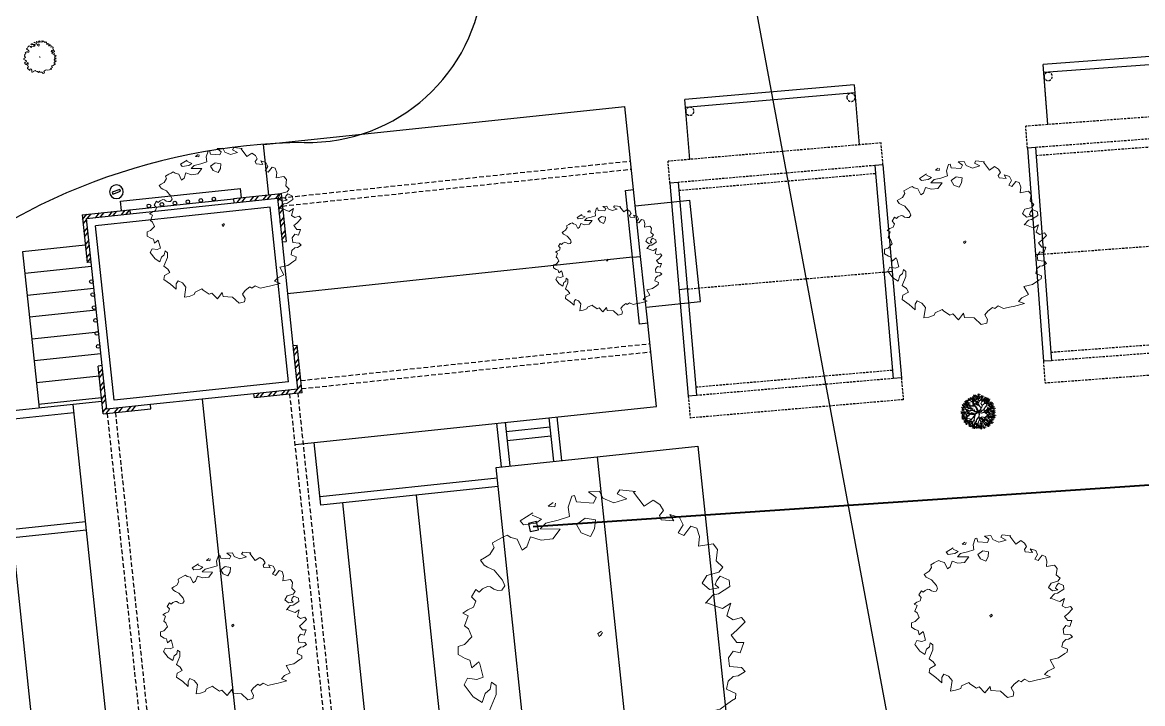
# Model space of a CAD drawing. Extents: x 2080 to 102399, y 2071 to 93424.
# Drawn here: x 86183 to 87408, y 77671 to 78416 of the extents above; entities that cross this region are included whole.
import ezdxf

# ---------------------------------------------------------------- set-up
doc = ezdxf.new("R2010")
doc.units = 0
doc.header["$LTSCALE"] = 20
doc.header["$MEASUREMENT"] = 0
doc.linetypes.add('HIDDEN', pattern=[0.375, 0.25, -0.125])
doc.linetypes.add('HIDDEN2', pattern=[0.1875, 0.125, -0.0625])
for name, color, linetype in [('COLUMN', 31, 'Continuous'), ('DOOR', 1, 'Continuous'), ('ELEC', 11, 'Continuous'), ('road', 2, 'Continuous'), ('Roof lilne', 31, 'Continuous'), ('wall', 13, 'Continuous'), ('WOOD', 7, 'Continuous')]:
    doc.layers.add(name, color=color, linetype=linetype)
for name, color, linetype, lineweight in [('fence', 13, 'FENCELINE2', 40), ('Mango tree', 96, 'Continuous', 5), ('NEEM TREE', 84, 'Continuous', 5), ('sappotta', 114, 'Continuous', 5), ('STONE', 2, 'Continuous', 30), ('tree', 60, 'Continuous', 0)]:
    doc.layers.add(name, color=color, linetype=linetype, lineweight=lineweight)
doc.linetypes.add('FENCELINE2', pattern='A,0.25,-0.1,[132,ltypeshp.shx,S=0.1,R=0,X=-0.1,Y=0],-0.1,1', length=1.45)
pattern_1 = [(45, (-16404.348, -343.79), (-7.071068, 7.071068), []), (45, (-16404.348, -338.79), (-7.071068, 7.071068), [])]

# ---------------------------------------------------------------- blocks, each defined once
blk = doc.blocks.new('A$C5D113755')
at = {"color": 9}
for p, q in [((-186, 66), (-186, 9)), ((0, 9), (0, 66)), ((0, 9), (-186, 9))]:
    blk.add_line(p, q, dxfattribs=at)
at = {"layer": 'COLUMN', "linetype": 'HIDDEN2'}
for centre in [(-181.5, 13.5), (-4.5, 13.5)]:
    blk.add_circle(centre, 4.5, dxfattribs=at)
at = {"layer": 'Roof lilne', "linetype": 'HIDDEN2'}
for p, q in [((24, 348), (-210, 348)), ((-210, 324), (-210, 348)), ((24, 324), (24, 348)), ((-201, 207), (15, 207)), ((-210, 90), (-210, 66)), ((24, 90), (24, 66)), ((24, 66), (-210, 66))]:
    blk.add_line(p, q, dxfattribs=at)
at = {"layer": 'Roof lilne'}
for p, q in [((-186, 66), (-186, 0)), ((0, 0), (0, 66)), ((0, 0), (-186, 0))]:
    blk.add_line(p, q, dxfattribs=at)
at = {"layer": 'wall', "color": 2}
for p, q in [((-210, 90), (-210, 324)), ((-201, 324), (-210, 324)), ((-201, 315), (-201, 324)), ((15, 90), (15, 324)), ((24, 324), (15, 324)), ((24, 90), (24, 324)), ((-201, 90), (-201, 315)), ((-201, 207), (-210, 207)), ((15, 207), (24, 207)), ((-201, 90), (-210, 90)), ((24, 90), (15, 90))]:
    blk.add_line(p, q, dxfattribs=at)
at = {"layer": 'wall', "color": 2, "linetype": 'HIDDEN2'}
for p, q in [((15, 324), (-201, 324)), ((15, 315), (-201, 315)), ((15, 99), (-201, 99)), ((15, 90), (-201, 90))]:
    blk.add_line(p, q, dxfattribs=at)
blk = doc.blocks.new('NEEM')
at = {"layer": 'sappotta', "linetype": 'Continuous'}
for p, q in [((0.1622, 1.1437), (0.1418, 1.1119)), ((0.2828, 1.1298), (0.1622, 1.1437)), ((-0.2131, 1.0923), (-0.2421, 1.0068)), ((-0.1911, 1.0989), (-0.2131, 1.0923)), ((-0.177, 1.0484), (-0.1911, 1.0989)), ((-0.0431, 1.0394), (-0.177, 1.0484)), ((0.0031, 1.1323), (-0.083, 1.1274)), ((-0.083, 1.1274), (-0.0227, 1.0834)), ((-0.0227, 1.0834), (-0.0431, 1.0394)), ((0.0298, 1.0769), (0.0031, 1.1323)), ((0.1144, 1.0427), (0.0298, 1.0769)), ((0.2162, 1.072), (0.1144, 1.0427)), ((0.1418, 1.1119), (0.2162, 1.072)), ((0.2671, 1.1233), (0.2828, 1.1298)), ((0.3509, 1.0158), (0.2671, 1.1233)), ((0.4207, 1.063), (0.3509, 1.0158)), ((0.4731, 1.0296), (0.4207, 1.063)), ((-0.517, 0.9628), (-0.6142, 0.9009)), ((-0.3588, 1.0435), (-0.3956, 1.0158)), ((-0.3956, 1.0158), (-0.3455, 1.0109)), ((-0.3455, 1.0109), (-0.34, 1.0386)), ((-0.2421, 1.0068), (-0.2303, 0.9351)), ((0.4716, 0.9417), (0.5006, 0.9816)), ((0.5006, 0.9816), (0.4731, 1.0296)), ((-0.6142, 0.9009), (-0.5891, 0.87)), ((-0.5891, 0.87), (-0.4935, 0.8838)), ((-0.5209, 0.9449), (-0.5209, 0.9449)), ((-0.4489, 0.9131), (-0.5209, 0.9449)), ((-0.4935, 0.8838), (-0.4489, 0.9131)), ((-0.4152, 0.8838), (-0.459, 0.839)), ((-0.3196, 0.9058), (-0.4152, 0.8838)), ((-0.2303, 0.9351), (-0.3196, 0.9058)), ((-0.1081, 0.9221), (-0.177, 0.8716)), ((-0.0274, 0.9083), (-0.1081, 0.9221)), ((-0.0345, 0.839), (-0.0274, 0.9083)), ((0.4825, 0.9083), (0.4716, 0.9417)), ((0.5813, 0.9001), (0.4825, 0.9083)), ((0.5515, 0.9498), (0.5813, 0.9001)), ((0.6267, 0.9278), (0.5515, 0.9498)), ((0.6541, 0.87), (0.6267, 0.9278)), ((-0.7168, 0.7893), (-0.7489, 0.7739)), ((-0.6886, 0.7722), (-0.7168, 0.7893)), ((-0.459, 0.839), (-0.3032, 0.8374)), ((-0.3032, 0.8374), (-0.3611, 0.7616)), ((-0.177, 0.8716), (-0.1394, 0.8089)), ((-0.1394, 0.8089), (-0.0674, 0.7796)), ((-0.0674, 0.7796), (-0.0345, 0.839)), ((0.6157, 0.8064), (0.6541, 0.87)), ((0.6604, 0.7877), (0.6157, 0.8064)), ((0.7152, 0.8602), (0.6604, 0.7877)), ((0.7622, 0.8439), (0.7152, 0.8602)), ((0.7826, 0.7787), (0.7622, 0.8439)), ((-0.7826, 0.7567), (-0.8304, 0.7291)), ((-0.8304, 0.7291), (-0.8264, 0.7144)), ((-0.8264, 0.7144), (-0.8178, 0.6924)), ((-0.7489, 0.7739), (-0.7826, 0.7567)), ((-0.6384, 0.7576), (-0.6886, 0.7722)), ((-0.5985, 0.672), (-0.6384, 0.7576)), ((-0.5617, 0.6989), (-0.5985, 0.672)), ((-0.5335, 0.7763), (-0.5617, 0.6989)), ((-0.452, 0.7502), (-0.5335, 0.7763)), ((-0.3611, 0.7616), (-0.452, 0.7502)), ((0.7755, 0.7038), (0.7826, 0.7787)), ((0.8883, 0.7225), (0.7755, 0.7038)), ((0.9236, 0.6785), (0.8883, 0.7225)), ((-0.8922, 0.6126), (-0.9228, 0.5938)), ((-0.8499, 0.6378), (-0.8922, 0.6126)), ((-0.8178, 0.6924), (-0.8499, 0.6378)), ((0.9126, 0.5906), (0.9236, 0.6785)), ((-0.9228, 0.5938), (-0.8946, 0.5547)), ((-0.8946, 0.5547), (-0.868, 0.5401)), ((-0.868, 0.5401), (-0.8178, 0.5173)), ((0.9643, 0.5409), (0.9126, 0.5906)), ((0.9338, 0.5002), (0.9643, 0.5409)), ((-0.8178, 0.5173), (-0.752, 0.4399)), ((-0.752, 0.4399), (-0.7348, 0.3943)), ((0.8037, 0.4146), (0.8398, 0.4749)), ((0.8398, 0.4749), (0.9338, 0.5002)), ((0.9165, 0.4374), (0.904, 0.404)), ((0.9424, 0.4708), (0.9165, 0.4374)), ((1.0137, 0.4391), (0.9424, 0.4708)), ((1.0176, 0.3886), (1.0137, 0.4391)), ((-0.9604, 0.3657), (-0.9941, 0.3095)), ((-0.9345, 0.3454), (-0.9604, 0.3657)), ((-0.9079, 0.3723), (-0.9345, 0.3454)), ((-0.8695, 0.3894), (-0.9079, 0.3723)), ((-0.846, 0.3861), (-0.8695, 0.3894)), ((-0.821, 0.3674), (-0.846, 0.3861)), ((-0.7881, 0.3592), (-0.821, 0.3674)), ((-0.7567, 0.3609), (-0.7881, 0.3592)), ((-0.7348, 0.3943), (-0.7567, 0.3609)), ((0.8601, 0.3666), (0.8037, 0.4146)), ((0.933, 0.378), (0.8601, 0.3666)), ((0.904, 0.404), (0.933, 0.378)), ((0.9298, 0.3315), (1.0176, 0.3886)), ((-0.9941, 0.3095), (-0.9612, 0.2745)), ((-0.9612, 0.2745), (-0.9776, 0.2289)), ((0.8288, 0.259), (0.8875, 0.3258)), ((0.8382, 0.2623), (0.8288, 0.259)), ((0.9306, 0.2281), (0.8382, 0.2623)), ((0.8875, 0.3258), (0.9298, 0.3315)), ((-1.0231, 0.2077), (-1.0622, 0.1825)), ((-1.0622, 0.1825), (-1.0199, 0.1621)), ((-0.9776, 0.2289), (-1.0231, 0.2077)), ((0.962, 0.2175), (0.9306, 0.2281)), ((1.0254, 0.259), (0.962, 0.2175)), ((0.9964, 0.1597), (1.0254, 0.259)), ((-1.0199, 0.1621), (-1.0489, 0.0839)), ((1.0458, 0.1287), (0.9964, 0.1597)), ((1.1092, 0.1491), (1.0458, 0.1287)), ((1.074, 0.0489), (1.1374, 0.114)), ((1.1374, 0.114), (1.1092, 0.1491)), ((-1.0489, 0.0839), (-1.0168, 0.0595)), ((-1.0168, 0.0595), (-0.991, -0.0024)), ((0.0196, 0.0407), (-0.0094, 0.0244)), ((-0.0094, 0.0244), (0, 0)), ((0, 0), (0.0141, 0.0114)), ((0.0141, 0.0114), (0.0274, 0.031)), ((1.0286, 0.0106), (1.074, 0.0489)), ((1.074, -0.0472), (1.0286, 0.0106)), ((-1.0975, -0.0774), (-1.0983, -0.1401)), ((-1.0481, -0.0619), (-1.0975, -0.0774)), ((-0.991, -0.0024), (-1.0481, -0.0619)), ((1.1288, -0.0472), (1.074, -0.0472)), ((1.0998, -0.1287), (1.1288, -0.0472)), ((-1.0983, -0.1401), (-1.0442, -0.1727)), ((-1.0442, -0.1727), (-1.0066, -0.1849)), ((1.0074, -0.1662), (1.0458, -0.114)), ((1.016, -0.2338), (1.0074, -0.1662)), ((1.0458, -0.114), (1.0998, -0.1287)), ((-1.0066, -0.1849), (-0.9917, -0.2436)), ((-0.9917, -0.2436), (-0.9369, -0.1979)), ((-0.9369, -0.1979), (-0.9298, -0.2134)), ((-0.9298, -0.2134), (-0.9024, -0.3177)), ((1.11, -0.2427), (1.016, -0.2338)), ((1.1367, -0.2729), (1.11, -0.2427)), ((-1.0246, -0.325), (-1.0521, -0.378)), ((-0.9526, -0.3364), (-1.0246, -0.325)), ((-0.9024, -0.3177), (-0.9526, -0.3364)), ((1.0043, -0.3495), (1.045, -0.3112)), ((1.045, -0.3112), (1.0834, -0.3063)), ((1.0834, -0.3063), (1.1367, -0.2729)), ((-1.0521, -0.378), (-0.9816, -0.4708)), ((-0.8883, -0.4456), (-0.8484, -0.4114)), ((-0.8484, -0.4114), (-0.8374, -0.3552)), ((-0.8374, -0.3552), (-0.8029, -0.3828)), ((-0.8029, -0.3828), (-0.8029, -0.4521)), ((0.9917, -0.4105), (1.0043, -0.3495)), ((1.0662, -0.4431), (0.9917, -0.4105)), ((-0.9816, -0.4708), (-0.9103, -0.5156)), ((-0.9103, -0.5156), (-0.8883, -0.4456)), ((-0.8029, -0.4521), (-0.8531, -0.5759)), ((0.9432, -0.5653), (1.0317, -0.5026)), ((1.0317, -0.5026), (1.0615, -0.4839)), ((1.0615, -0.4839), (1.0662, -0.4431)), ((-0.8531, -0.5759), (-0.7967, -0.6191)), ((0.8264, -0.5914), (0.9432, -0.5653)), ((0.8868, -0.7038), (0.8264, -0.5914)), ((-0.7661, -0.668), (-0.8445, -0.7103)), ((-0.7967, -0.6191), (-0.7661, -0.668)), ((-0.8445, -0.7103), (-0.8523, -0.7698)), ((-0.8523, -0.7698), (-0.7575, -0.8382)), ((0.7512, -0.7967), (0.7975, -0.747)), ((0.7975, -0.747), (0.8868, -0.7038)), ((-0.7575, -0.8382), (-0.6753, -0.9123)), ((-0.676, -0.8358), (-0.6486, -0.791)), ((-0.6753, -0.9123), (-0.676, -0.8358)), ((-0.6486, -0.791), (-0.582, -0.8203)), ((-0.582, -0.8203), (-0.5343, -0.8806)), ((0.423, -0.8968), (0.47, -0.8602)), ((0.47, -0.8602), (0.5429, -0.896)), ((0.5429, -0.896), (0.6518, -0.8708)), ((0.6518, -0.8708), (0.68, -0.8667)), ((0.68, -0.8667), (0.8343, -0.8276)), ((0.8343, -0.8276), (0.7512, -0.7967)), ((-0.5343, -0.8806), (-0.5538, -1.0247)), ((-0.4128, -0.9881), (-0.4011, -0.9547)), ((-0.4011, -0.9547), (-0.3016, -0.9074)), ((-0.3016, -0.9074), (-0.2859, -0.9262)), ((-0.2859, -0.9262), (-0.1966, -0.9856)), ((0.2867, -0.9824), (0.3267, -0.9319)), ((0.3267, -0.9319), (0.3909, -0.8789)), ((0.3909, -0.8789), (0.423, -0.8968)), ((-0.5538, -1.0247), (-0.4857, -1.015)), ((-0.4857, -1.015), (-0.4128, -0.9881)), ((-0.1966, -0.9856), (-0.1575, -0.9685)), ((-0.1575, -0.9685), (-0.0783, -1.0492)), ((-0.0783, -1.0492), (-0.0063, -0.9604)), ((-0.0063, -0.9604), (0.0063, -1.0174)), ((0.0063, -1.0174), (0.1394, -1.0255)), ((0.1394, -1.0255), (0.2358, -1.1152)), ((0.3235, -1.0459), (0.2867, -0.9824)), ((0.3141, -1.0964), (0.3235, -1.0459)), ((0.2358, -1.1152), (0.3141, -1.0964))]:
    blk.add_line(p, q, dxfattribs=at)
blk = doc.blocks.new('TREE')
at = {"layer": 'tree', "linetype": 'ByBlock'}
for p, q in [((-0.47, 0.529), (-0.375, 0.452)), ((-0.47, 0.486), (-0.384, 0.511)), ((-0.468, 0.369), (-0.453, 0.476)), ((-0.437, 0.456), (-0.423, 0.564)), ((-0.314, 0.437), (-0.412, 0.488)), ((-0.314, 0.437), (-0.398, 0.504)), ((-0.388, 0.355), (-0.374, 0.462)), ((-0.365, 0.37), (-0.351, 0.477)), ((-0.362, 0.522), (-0.276, 0.546)), ((-0.361, 0.564), (-0.266, 0.488)), ((-0.329, 0.492), (-0.314, 0.599)), ((-0.306, 0.575), (-0.22, 0.6)), ((-0.29, 0.511), (-0.303, 0.57)), ((-0.206, 0.427), (-0.29, 0.511)), ((-0.273, 0.545), (-0.259, 0.653)), ((-0.224, 0.58), (-0.128, 0.503)), ((-0.224, 0.537), (-0.138, 0.562)), ((-0.207, 0.433), (-0.217, 0.605)), ((-0.205, 0.66), (-0.11, 0.584)), ((-0.205, 0.617), (-0.119, 0.642)), ((-0.191, 0.507), (-0.177, 0.615)), ((-0.172, 0.588), (-0.158, 0.695)), ((-0.14, 0.483), (-0.144, 0.522)), ((-0.112, 0.385), (-0.14, 0.483)), ((-0.135, 0.66), (-0.04, 0.584)), ((-0.135, 0.617), (-0.049, 0.642)), ((-0.118, 0.513), (-0.032, 0.538)), ((-0.117, 0.556), (-0.022, 0.479)), ((-0.103, 0.588), (-0.088, 0.695)), ((-0.089, 0.461), (-0.087, 0.635)), ((-0.081, 0.379), (-0.089, 0.461)), ((-0.085, 0.483), (-0.071, 0.591)), ((-0.063, 0.631), (0.032, 0.555)), ((-0.063, 0.588), (0.023, 0.613)), ((-0.055, 0.643), (-0.052, 0.59)), ((-0.052, 0.59), (-0.011, 0.48)), ((-0.047, 0.644), (-0.047, 0.611)), ((-0.042, 0.6), (-0.035, 0.643)), ((-0.005, 0.464), (-0.042, 0.6)), ((-0.033, 0.707), (0.062, 0.63)), ((-0.033, 0.664), (0.053, 0.689)), ((-0.03, 0.559), (-0.016, 0.666)), ((-0.026, 0.376), (-0.012, 0.483)), ((-0.009, 0.399), (-0.005, 0.464)), ((-0.003, 0.515), (0.083, 0.54)), ((-0.002, 0.558), (0.093, 0.481)), ((0, 0.398), (0.001, 0.473)), ((0.001, 0.473), (0.029, 0.592)), ((0.039, 0.586), (0.006, 0.477)), ((0.017, 0.613), (0.103, 0.638)), ((0.018, 0.656), (0.113, 0.579)), ((0.029, 0.592), (0.023, 0.645)), ((0.03, 0.485), (0.044, 0.593)), ((0.035, 0.641), (0.033, 0.588)), ((0.044, 0.637), (0.039, 0.586)), ((0.05, 0.583), (0.064, 0.691)), ((0.15, 0.552), (0.105, 0.639)), ((0.123, 0.629), (0.219, 0.552)), ((0.123, 0.586), (0.209, 0.611)), ((0.177, 0.413), (0.15, 0.552)), ((0.156, 0.556), (0.17, 0.664)), ((0.163, 0.545), (0.224, 0.6)), ((0.169, 0.409), (0.163, 0.545)), ((0.181, 0.406), (0.226, 0.503)), ((0.189, 0.465), (0.284, 0.388)), ((0.205, 0.587), (0.301, 0.511)), ((0.205, 0.544), (0.291, 0.569)), ((0.221, 0.392), (0.235, 0.5)), ((0.226, 0.503), (0.287, 0.569)), ((0.238, 0.515), (0.252, 0.622)), ((0.246, 0.432), (0.332, 0.456)), ((0.247, 0.474), (0.342, 0.398)), ((0.265, 0.373), (0.282, 0.487)), ((0.274, 0.368), (0.285, 0.482)), ((0.279, 0.402), (0.293, 0.509)), ((0.282, 0.487), (0.332, 0.535)), ((0.297, 0.5), (0.383, 0.525)), ((0.298, 0.543), (0.393, 0.466)), ((0.33, 0.47), (0.344, 0.578)), ((0.357, 0.405), (0.397, 0.482)), ((0.364, 0.344), (0.378, 0.451)), ((0.373, 0.553), (0.468, 0.477)), ((0.373, 0.511), (0.459, 0.535)), ((0.405, 0.481), (0.42, 0.589)), ((0.409, 0.429), (0.495, 0.453)), ((0.41, 0.471), (0.505, 0.395)), ((0.442, 0.399), (0.456, 0.507)), ((0.547, 0.373), (0.561, 0.48)), ((-0.696, 0.067), (-0.61, 0.091)), ((-0.695, 0.109), (-0.6, 0.033)), ((-0.674, 0.161), (-0.588, 0.186)), ((-0.673, 0.204), (-0.578, 0.127)), ((-0.663, 0.037), (-0.649, 0.145)), ((-0.551, 0.034), (-0.643, -0.019)), ((-0.641, 0.132), (-0.626, 0.239)), ((-0.554, 0.036), (-0.634, 0.064)), ((-0.624, 0.307), (-0.538, 0.332)), ((-0.623, 0.35), (-0.528, 0.273)), ((-0.52, 0.114), (-0.622, 0.141)), ((-0.617, 0.009), (-0.522, -0.068)), ((-0.603, 0.078), (-0.517, 0.103)), ((-0.602, 0.121), (-0.507, 0.045)), ((-0.601, 0.221), (-0.506, 0.145)), ((-0.601, 0.179), (-0.515, 0.203)), ((-0.591, 0.277), (-0.577, 0.385)), ((-0.585, -0.064), (-0.571, 0.044)), ((-0.509, 0.25), (-0.584, 0.249)), ((-0.57, 0.049), (-0.556, 0.156)), ((-0.568, 0.149), (-0.554, 0.256)), ((-0.565, 0.242), (-0.479, 0.267)), ((-0.564, 0.285), (-0.469, 0.209)), ((-0.478, 0.18), (-0.563, 0.306)), ((-0.561, 0.308), (-0.547, 0.415)), ((-0.443, 0.057), (-0.551, 0.034)), ((-0.543, 0.367), (-0.457, 0.391)), ((-0.542, 0.409), (-0.447, 0.333)), ((-0.532, 0.213), (-0.518, 0.32)), ((-0.449, 0.308), (-0.531, 0.364)), ((-0.48, 0.328), (-0.524, 0.371)), ((-0.459, 0.055), (-0.523, 0.114)), ((-0.444, 0.06), (-0.52, 0.114)), ((-0.518, 0.024), (-0.423, -0.053)), ((-0.518, -0.019), (-0.433, 0.006)), ((-0.481, 0.182), (-0.517, 0.182)), ((-0.475, 0.329), (-0.514, 0.378)), ((-0.51, 0.337), (-0.496, 0.444)), ((-0.476, 0.233), (-0.509, 0.25)), ((-0.501, 0.398), (-0.415, 0.423)), ((-0.5, 0.441), (-0.405, 0.364)), ((-0.452, 0.377), (-0.492, 0.415)), ((-0.486, -0.048), (-0.471, 0.059)), ((-0.422, 0.097), (-0.478, 0.18)), ((-0.395, 0.219), (-0.476, 0.233)), ((-0.354, 0.341), (-0.452, 0.377)), ((-0.39, 0.223), (-0.449, 0.308)), ((-0.447, 0.273), (-0.351, 0.196)), ((-0.447, 0.23), (-0.361, 0.255)), ((-0.407, 0.225), (-0.445, 0.305)), ((-0.4, 0.037), (-0.443, 0.057)), ((-0.41, 0.046), (-0.425, 0.1)), ((-0.393, 0.041), (-0.422, 0.097)), ((-0.414, 0.2), (-0.4, 0.308)), ((-0.207, 0.033), (-0.4, 0.037)), ((-0.398, 0.399), (-0.312, 0.424)), ((-0.397, 0.442), (-0.302, 0.366)), ((-0.235, 0.3), (-0.39, 0.307)), ((-0.299, 0.218), (-0.39, 0.223)), ((-0.228, 0.012), (-0.389, 0.033)), ((-0.295, 0.373), (-0.384, 0.406)), ((-0.284, 0.274), (-0.354, 0.341)), ((-0.26, 0.197), (-0.339, 0.217)), ((-0.21, 0.018), (-0.329, -0.041)), ((-0.132, 0.037), (-0.324, -0.049)), ((-0.295, 0.371), (-0.314, 0.437)), ((-0.312, 0.273), (-0.217, 0.196)), ((-0.312, 0.23), (-0.227, 0.255)), ((-0.262, 0.214), (-0.299, 0.218)), ((-0.252, 0.302), (-0.298, 0.373)), ((-0.233, 0.303), (-0.295, 0.371)), ((-0.26, 0.236), (-0.284, 0.274)), ((-0.214, 0.023), (-0.282, 0.029)), ((-0.28, 0.2), (-0.265, 0.308)), ((-0.274, 0.404), (-0.179, 0.328)), ((-0.274, 0.361), (-0.188, 0.386)), ((-0.248, 0.16), (-0.262, 0.214)), ((-0.243, 0.166), (-0.26, 0.236)), ((-0.156, 0.05), (-0.248, 0.16)), ((-0.128, 0.063), (-0.243, 0.166)), ((-0.241, 0.332), (-0.227, 0.439)), ((-0.236, 0.178), (-0.14, 0.101)), ((-0.236, 0.135), (-0.15, 0.16)), ((-0.122, 0.26), (-0.233, 0.303)), ((-0.141, 0.058), (-0.223, 0.145)), ((-0.12, 0.397), (-0.213, 0.432)), ((-0.201, 0.034), (-0.21, 0.018)), ((-0.108, 0.377), (-0.206, 0.427)), ((-0.203, 0.106), (-0.189, 0.213)), ((-0.127, 0.055), (-0.201, 0.034)), ((-0.126, 0.049), (-0.197, 0.023)), ((-0.123, 0.268), (-0.192, 0.36)), ((0, 0), (-0.132, 0.037)), ((0, 0), (-0.126, 0.049)), ((-0.08, 0.211), (-0.122, 0.263)), ((-0.075, 0.181), (-0.122, 0.26)), ((-0.038, 0.025), (-0.118, 0.056)), ((-0.075, 0.245), (-0.108, 0.377)), ((-0.106, 0.295), (-0.02, 0.319)), ((-0.105, 0.337), (-0.01, 0.261)), ((-0.095, 0.334), (-0.081, 0.379)), ((-0.083, 0.292), (-0.09, 0.349)), ((-0.077, 0.189), (-0.075, 0.245)), ((-0.062, 0.105), (-0.077, 0.189)), ((-0.055, 0.145), (-0.076, 0.201)), ((-0.073, 0.265), (-0.058, 0.372)), ((-0.042, 0.069), (-0.062, 0.105)), ((-0.061, 0.128), (-0.023, 0.204)), ((-0.056, 0.1), (-0.061, 0.128)), ((-0.059, 0.448), (0.036, 0.372)), ((-0.059, 0.406), (0.027, 0.43)), ((-0.013, 0.029), (-0.058, 0.078)), ((0.006, 0.047), (-0.056, 0.1)), ((-0.003, 0.034), (-0.042, 0.069)), ((-0.005, 0.03), (-0.038, 0.025)), ((0, 0.003), (-0.026, -0.046)), ((-0.019, 0.017), (-0.002, 0.014)), ((0, 0.003), (-0.014, -0.047)), ((0.069, 0.306), (-0.009, 0.399)), ((0.04, 0.032), (-0.005, 0.03)), ((-0.002, 0.014), (0.04, 0.032)), ((0.07, 0.32), (0, 0.398)), ((0, 0), (0.044, 0.025)), ((0, 0), (0.091, -0.073)), ((0, 0), (0.139, -0.009)), ((0.002, 0.037), (0.098, 0.216)), ((0.016, 0.04), (0.088, 0.177)), ((0.043, 0.047), (0.016, 0.04)), ((0.088, 0.177), (0.038, 0.06)), ((0.099, 0.176), (0.043, 0.047)), ((0.044, 0.025), (0.111, 0.187)), ((0.046, 0.011), (0.134, 0.001)), ((0.092, 0.251), (0.069, 0.306)), ((0.106, 0.27), (0.07, 0.32)), ((0.075, 0.363), (0.171, 0.286)), ((0.075, 0.32), (0.161, 0.345)), ((0.097, 0.224), (0.092, 0.251)), ((0.098, 0.216), (0.099, 0.176)), ((0.106, 0.267), (0.141, 0.293)), ((0.106, 0.239), (0.143, 0.282)), ((0.111, 0.187), (0.106, 0.239)), ((0.108, 0.29), (0.122, 0.398)), ((0.134, 0.001), (0.198, 0.023)), ((0.139, -0.009), (0.204, 0.018)), ((0.141, 0.293), (0.169, 0.409)), ((0.143, 0.282), (0.177, 0.413)), ((0.146, 0.28), (0.235, 0.3)), ((0.233, 0.311), (0.147, 0.288)), ((0.171, 0.245), (0.266, 0.168)), ((0.188, 0.422), (0.274, 0.447)), ((0.219, 0.164), (0.188, 0.228)), ((0.188, 0.228), (0.219, 0.13)), ((0.198, 0.023), (0.21, 0.064)), ((0.203, 0.172), (0.217, 0.28)), ((0.204, 0.018), (0.217, 0.054)), ((0.208, 0.013), (0.249, 0.015)), ((0.21, 0.064), (0.221, 0.147)), ((0.214, 0.023), (0.246, 0.017)), ((0.217, 0.054), (0.23, 0.163)), ((0.219, 0.161), (0.256, 0.226)), ((0.23, 0.163), (0.264, 0.224)), ((0.235, 0.3), (0.267, 0.359)), ((0.246, 0.017), (0.311, 0.048)), ((0.249, 0.312), (0.344, 0.236)), ((0.249, 0.269), (0.335, 0.294)), ((0.249, 0.015), (0.323, 0.041)), ((0.258, 0.229), (0.331, 0.294)), ((0.264, 0.224), (0.401, 0.242)), ((0.267, 0.359), (0.357, 0.405)), ((0.282, 0.24), (0.296, 0.347)), ((0.311, 0.048), (0.336, 0.133)), ((0.317, 0.046), (0.389, 0.033)), ((0.331, 0.373), (0.417, 0.398)), ((0.331, 0.294), (0.411, 0.316)), ((0.332, 0.416), (0.427, 0.34)), ((0.336, 0.133), (0.424, 0.159)), ((0.343, 0.291), (0.426, 0.31)), ((0.387, 0.266), (0.402, 0.373)), ((0.389, 0.033), (0.456, 0.05)), ((0.394, 0.036), (0.45, 0.001)), ((0.401, 0.242), (0.545, 0.235)), ((0.403, 0.15), (0.428, 0.151)), ((0.411, 0.316), (0.458, 0.439)), ((0.412, 0.313), (0.536, 0.357)), ((0.418, 0.213), (0.513, 0.137)), ((0.418, 0.17), (0.504, 0.195)), ((0.424, 0.159), (0.482, 0.194)), ((0.424, 0.159), (0.503, 0.136)), ((0.426, 0.31), (0.537, 0.349)), ((0.428, 0.151), (0.498, 0.132)), ((0.542, 0.338), (0.432, 0.308)), ((0.539, -0.18), (0.432, 0.012)), ((0.444, 0.355), (0.539, 0.278)), ((0.444, 0.312), (0.53, 0.337)), ((0.45, 0.001), (0.533, 0.007)), ((0.451, 0.141), (0.465, 0.248)), ((0.453, 0.094), (0.548, 0.017)), ((0.456, 0.05), (0.507, 0.095)), ((0.466, 0.002), (0.561, -0.075)), ((0.477, 0.283), (0.491, 0.39)), ((0.482, 0.194), (0.552, 0.312)), ((0.492, 0.113), (0.578, 0.138)), ((0.493, 0.156), (0.588, 0.079)), ((0.496, 0.109), (0.591, 0.032)), ((0.503, 0.136), (0.618, 0.152)), ((0.507, 0.097), (0.612, 0.171)), ((0.507, 0.095), (0.572, 0.089)), ((0.514, 0.402), (0.6, 0.427)), ((0.515, 0.445), (0.61, 0.369)), ((0.525, 0.083), (0.539, 0.191)), ((0.525, 0.036), (0.611, 0.061)), ((0.533, 0.007), (0.64, -0.062)), ((0.536, 0.007), (0.638, -0.031)), ((0.543, 0.287), (0.638, 0.21)), ((0.543, 0.244), (0.629, 0.269)), ((0.545, 0.235), (0.583, 0.261)), ((0.558, 0.007), (0.572, 0.114)), ((0.572, 0.089), (0.628, 0.107)), ((0.576, 0.214), (0.59, 0.322)), ((0.582, -0.077), (0.597, 0.031)), ((0.591, 0.075), (0.677, 0.099)), ((0.592, 0.117), (0.687, 0.041)), ((0.61, -0.014), (0.696, 0.011)), ((0.611, 0.029), (0.706, -0.047)), ((0.624, 0.045), (0.638, 0.152)), ((0.643, -0.043), (0.657, 0.064)), ((-0.682, -0.055), (-0.587, -0.131)), ((-0.682, -0.098), (-0.597, -0.073)), ((-0.669, -0.223), (-0.583, -0.198)), ((-0.65, -0.127), (-0.635, -0.02)), ((-0.454, -0.073), (-0.64, -0.051)), ((-0.632, -0.239), (-0.536, -0.316)), ((-0.632, -0.282), (-0.546, -0.257)), ((-0.529, -0.128), (-0.626, -0.133)), ((-0.621, -0.164), (-0.525, -0.241)), ((-0.621, -0.207), (-0.535, -0.182)), ((-0.618, -0.034), (-0.532, -0.009)), ((-0.526, -0.13), (-0.611, -0.175)), ((-0.455, -0.168), (-0.611, -0.187)), ((-0.607, -0.197), (-0.556, -0.183)), ((-0.553, -0.188), (-0.605, -0.205)), ((-0.599, -0.312), (-0.585, -0.204)), ((-0.588, -0.237), (-0.574, -0.129)), ((-0.468, -0.173), (-0.583, -0.255)), ((-0.506, -0.281), (-0.565, -0.299)), ((-0.558, -0.304), (-0.462, -0.38)), ((-0.558, -0.347), (-0.472, -0.322)), ((-0.477, -0.172), (-0.553, -0.188)), ((-0.454, -0.076), (-0.529, -0.128)), ((-0.525, -0.376), (-0.511, -0.269)), ((-0.478, -0.282), (-0.508, -0.303)), ((-0.37, -0.277), (-0.506, -0.281)), ((-0.417, -0.327), (-0.504, -0.395)), ((-0.423, -0.345), (-0.497, -0.402)), ((-0.488, -0.392), (-0.392, -0.468)), ((-0.488, -0.435), (-0.402, -0.41)), ((-0.484, -0.411), (-0.423, -0.345)), ((-0.409, -0.34), (-0.482, -0.422)), ((-0.407, -0.172), (-0.477, -0.172)), ((-0.469, -0.176), (-0.374, -0.253)), ((-0.469, -0.219), (-0.384, -0.194)), ((-0.461, -0.26), (-0.365, -0.337)), ((-0.461, -0.303), (-0.375, -0.278)), ((-0.387, -0.146), (-0.455, -0.168)), ((-0.455, -0.464), (-0.441, -0.357)), ((-0.334, -0.044), (-0.454, -0.076)), ((-0.342, -0.062), (-0.452, -0.073)), ((-0.442, -0.536), (-0.428, -0.429)), ((-0.437, -0.248), (-0.422, -0.141)), ((-0.428, -0.333), (-0.414, -0.225)), ((-0.404, -0.341), (-0.422, -0.465)), ((-0.417, -0.165), (-0.398, -0.159)), ((-0.395, -0.276), (-0.417, -0.327)), ((-0.39, -0.275), (-0.409, -0.34)), ((-0.407, -0.172), (-0.4, -0.227)), ((-0.324, -0.049), (-0.4, -0.184)), ((-0.4, -0.184), (-0.39, -0.275)), ((-0.4, -0.227), (-0.395, -0.276)), ((-0.399, -0.472), (-0.313, -0.447)), ((-0.398, -0.429), (-0.303, -0.505)), ((-0.343, -0.421), (-0.396, -0.488)), ((-0.329, -0.041), (-0.387, -0.146)), ((-0.37, -0.277), (-0.303, -0.243)), ((-0.325, -0.247), (-0.37, -0.277)), ((-0.366, -0.501), (-0.351, -0.394)), ((-0.285, -0.131), (-0.347, -0.181)), ((-0.279, -0.382), (-0.343, -0.421)), ((-0.342, -0.35), (-0.247, -0.426)), ((-0.342, -0.393), (-0.256, -0.368)), ((-0.206, -0.219), (-0.325, -0.247)), ((-0.309, -0.422), (-0.295, -0.315)), ((-0.303, -0.243), (-0.21, -0.231)), ((-0.268, -0.436), (-0.288, -0.496)), ((-0.171, -0.129), (-0.285, -0.131)), ((-0.172, -0.14), (-0.282, -0.134)), ((-0.239, -0.305), (-0.279, -0.382)), ((-0.276, -0.387), (-0.268, -0.436)), ((-0.188, -0.191), (-0.235, -0.311)), ((-0.235, -0.311), (-0.207, -0.482)), ((-0.161, -0.155), (-0.227, -0.298)), ((-0.222, -0.35), (-0.127, -0.426)), ((-0.222, -0.392), (-0.137, -0.368)), ((-0.19, -0.422), (-0.175, -0.315)), ((-0.163, -0.13), (-0.188, -0.191)), ((-0.114, -0.27), (-0.177, -0.373)), ((-0.172, -0.262), (-0.086, -0.237)), ((-0.171, -0.219), (-0.076, -0.295)), ((-0.078, -0.099), (-0.163, -0.13)), ((-0.133, -0.136), (-0.161, -0.155)), ((-0.16, -0.164), (-0.132, -0.198)), ((-0.069, -0.103), (-0.158, -0.138)), ((-0.112, -0.359), (-0.155, -0.473)), ((-0.106, -0.381), (-0.152, -0.472)), ((-0.149, -0.159), (-0.079, -0.113)), ((-0.149, -0.159), (-0.133, -0.192)), ((-0.139, -0.291), (-0.125, -0.184)), ((-0.133, -0.192), (-0.055, -0.238)), ((-0.132, -0.198), (-0.107, -0.275)), ((-0.127, -0.208), (-0.055, -0.238)), ((-0.117, -0.218), (-0.106, -0.28)), ((-0.107, -0.275), (-0.112, -0.359)), ((-0.11, -0.295), (-0.106, -0.381)), ((-0.102, -0.288), (-0.096, -0.39)), ((-0.096, -0.39), (-0.033, -0.466)), ((-0.092, -0.455), (-0.006, -0.43)), ((-0.091, -0.412), (0.004, -0.489)), ((-0.019, -0.332), (-0.084, -0.48)), ((-0.026, -0.046), (-0.078, -0.099)), ((-0.014, -0.047), (-0.069, -0.103)), ((0.004, -0.038), (-0.063, -0.105)), ((-0.059, -0.485), (-0.045, -0.377)), ((-0.055, -0.238), (-0.018, -0.338)), ((-0.011, -0.334), (-0.049, -0.242)), ((-0.049, -0.39), (-0.027, -0.322)), ((-0.018, -0.338), (0.05, -0.461)), ((-0.008, -0.336), (0.113, -0.369)), ((-0.008, -0.35), (0.116, -0.374)), ((0.079, -0.072), (-0.003, -0.031)), ((-0.003, -0.05), (0.044, -0.129)), ((0, -0.016), (0.079, -0.072)), ((0.007, -0.04), (0.046, -0.126)), ((0.022, -0.012), (0.134, -0.013)), ((0.129, -0.165), (0.041, -0.112)), ((0.044, -0.129), (0.133, -0.189)), ((0.046, -0.126), (0.13, -0.176)), ((0.068, -0.426), (0.164, -0.502)), ((0.068, -0.469), (0.154, -0.444)), ((0.07, -0.421), (0.156, -0.396)), ((0.071, -0.378), (0.166, -0.455)), ((0.078, -0.078), (0.151, -0.08)), ((0.091, -0.073), (0.155, -0.074)), ((0.101, -0.498), (0.115, -0.391)), ((0.103, -0.45), (0.117, -0.343)), ((0.113, -0.369), (0.15, -0.424)), ((0.118, -0.365), (0.26, -0.428)), ((0.13, -0.176), (0.158, -0.274)), ((0.132, -0.17), (0.336, -0.203)), ((0.14, -0.213), (0.235, -0.29)), ((0.14, -0.256), (0.226, -0.231)), ((0.145, -0.229), (0.153, -0.393)), ((0.15, -0.424), (0.207, -0.482)), ((0.151, -0.08), (0.196, -0.117)), ((0.155, -0.074), (0.169, -0.091)), ((0.158, -0.274), (0.224, -0.316)), ((0.169, -0.091), (0.199, -0.117)), ((0.172, -0.286), (0.187, -0.178)), ((0.191, -0.413), (0.277, -0.388)), ((0.192, -0.37), (0.287, -0.447)), ((0.199, -0.117), (0.211, -0.159)), ((0.2, -0.122), (0.28, -0.1)), ((0.291, -0.098), (0.201, -0.111)), ((0.211, -0.159), (0.258, -0.235)), ((0.216, -0.119), (0.216, -0.153)), ((0.216, -0.153), (0.259, -0.224)), ((0.224, -0.316), (0.223, -0.378)), ((0.223, -0.378), (0.261, -0.503)), ((0.224, -0.442), (0.238, -0.335)), ((0.226, -0.313), (0.278, -0.369)), ((0.235, -0.259), (0.331, -0.336)), ((0.235, -0.302), (0.321, -0.277)), ((0.258, -0.235), (0.307, -0.28)), ((0.259, -0.224), (0.326, -0.243)), ((0.26, -0.428), (0.35, -0.533)), ((0.268, -0.332), (0.282, -0.224)), ((0.309, -0.274), (0.269, -0.233)), ((0.269, -0.233), (0.328, -0.252)), ((0.28, -0.1), (0.361, -0.1)), ((0.307, -0.28), (0.318, -0.39)), ((0.317, -0.417), (0.403, -0.392)), ((0.318, -0.374), (0.413, -0.451)), ((0.318, -0.39), (0.376, -0.506)), ((0.322, -0.241), (0.408, -0.216)), ((0.323, -0.198), (0.418, -0.275)), ((0.401, -0.488), (0.324, -0.398)), ((0.326, -0.243), (0.348, -0.287)), ((0.336, -0.203), (0.433, -0.262)), ((0.348, -0.287), (0.422, -0.314)), ((0.35, -0.281), (0.568, -0.298)), ((0.35, -0.446), (0.364, -0.339)), ((0.352, -0.548), (0.366, -0.441)), ((0.355, -0.099), (0.432, -0.075)), ((0.355, -0.27), (0.37, -0.163)), ((0.361, -0.1), (0.461, -0.159)), ((0.372, -0.436), (0.467, -0.513)), ((0.392, -0.3), (0.558, -0.305)), ((0.404, -0.509), (0.418, -0.401)), ((0.405, -0.334), (0.491, -0.309)), ((0.406, -0.291), (0.501, -0.368)), ((0.422, -0.314), (0.489, -0.409)), ((0.429, -0.202), (0.524, -0.279)), ((0.432, -0.075), (0.535, -0.071)), ((0.438, -0.363), (0.453, -0.256)), ((0.451, -0.001), (0.547, -0.192)), ((0.459, -0.372), (0.554, -0.449)), ((0.459, -0.415), (0.545, -0.39)), ((0.461, -0.159), (0.582, -0.147)), ((0.461, -0.275), (0.475, -0.167)), ((0.466, -0.041), (0.552, -0.016)), ((0.488, -0.218), (0.503, -0.11)), ((0.488, -0.336), (0.574, -0.311)), ((0.489, -0.293), (0.584, -0.369)), ((0.492, -0.444), (0.506, -0.337)), ((0.498, -0.069), (0.584, -0.044)), ((0.499, -0.026), (0.594, -0.103)), ((0.5, -0.309), (0.586, -0.284)), ((0.514, -0.191), (0.529, -0.084)), ((0.521, -0.365), (0.535, -0.258)), ((0.528, -0.209), (0.623, -0.285)), ((0.528, -0.252), (0.613, -0.227)), ((0.547, -0.192), (0.592, -0.243)), ((0.55, -0.004), (0.645, -0.081)), ((0.55, -0.047), (0.636, -0.022)), ((0.554, -0.182), (0.649, -0.259)), ((0.554, -0.225), (0.639, -0.2)), ((0.634, -0.043), (0.557, -0.003)), ((0.562, -0.138), (0.658, -0.214)), ((0.562, -0.181), (0.648, -0.156)), ((0.582, -0.147), (0.612, -0.162)), ((0.595, -0.21), (0.609, -0.103)), ((-0.475, -0.506), (-0.389, -0.482)), ((-0.474, -0.464), (-0.379, -0.54)), ((-0.38, -0.584), (-0.294, -0.559)), ((-0.379, -0.541), (-0.284, -0.618)), ((-0.347, -0.614), (-0.333, -0.506)), ((-0.255, -0.573), (-0.169, -0.548)), ((-0.254, -0.53), (-0.159, -0.607)), ((-0.213, -0.463), (-0.252, -0.579)), ((-0.209, -0.482), (-0.24, -0.585)), ((-0.207, -0.482), (-0.235, -0.596)), ((-0.222, -0.602), (-0.208, -0.495)), ((-0.219, -0.63), (-0.123, -0.707)), ((-0.219, -0.673), (-0.133, -0.648)), ((-0.186, -0.702), (-0.172, -0.595)), ((-0.185, -0.589), (-0.099, -0.564)), ((-0.184, -0.546), (-0.089, -0.622)), ((-0.142, -0.549), (-0.158, -0.619)), ((-0.155, -0.473), (-0.142, -0.549)), ((-0.152, -0.475), (-0.115, -0.511)), ((-0.152, -0.618), (-0.138, -0.511)), ((-0.128, -0.611), (-0.033, -0.688)), ((-0.128, -0.654), (-0.043, -0.629)), ((-0.096, -0.683), (-0.081, -0.576)), ((-0.063, -0.521), (-0.092, -0.63)), ((-0.034, -0.463), (-0.063, -0.521)), ((-0.046, -0.61), (0.04, -0.585)), ((-0.045, -0.567), (0.05, -0.644)), ((-0.033, -0.466), (-0.018, -0.508)), ((-0.029, -0.656), (0.067, -0.732)), ((-0.029, -0.698), (0.057, -0.674)), ((-0.018, -0.508), (-0.018, -0.637)), ((-0.017, -0.547), (0.01, -0.641)), ((-0.013, -0.64), (0.001, -0.532)), ((-0.002, -0.637), (-0.013, -0.583)), ((0.004, -0.728), (0.018, -0.621)), ((0.01, -0.616), (0.096, -0.591)), ((0.011, -0.573), (0.106, -0.649)), ((0.043, -0.645), (0.057, -0.538)), ((0.05, -0.461), (0.132, -0.517)), ((0.051, -0.469), (0.065, -0.634)), ((0.074, -0.635), (0.052, -0.477)), ((0.077, -0.644), (0.163, -0.62)), ((0.078, -0.602), (0.173, -0.678)), ((0.11, -0.674), (0.125, -0.567)), ((0.12, -0.496), (0.216, -0.573)), ((0.12, -0.539), (0.206, -0.514)), ((0.132, -0.517), (0.198, -0.609)), ((0.153, -0.568), (0.167, -0.461)), ((0.178, -0.59), (0.274, -0.666)), ((0.178, -0.633), (0.264, -0.608)), ((0.207, -0.482), (0.209, -0.59)), ((0.211, -0.662), (0.225, -0.555)), ((0.239, -0.56), (0.325, -0.535)), ((0.24, -0.517), (0.335, -0.593)), ((0.244, -0.559), (0.339, -0.635)), ((0.244, -0.602), (0.33, -0.577)), ((0.247, -0.45), (0.265, -0.545)), ((0.261, -0.503), (0.292, -0.568)), ((0.266, -0.53), (0.284, -0.575)), ((0.272, -0.589), (0.286, -0.482)), ((0.277, -0.631), (0.291, -0.524)), ((0.319, -0.476), (0.415, -0.553)), ((0.319, -0.519), (0.405, -0.494)), ((0.391, -0.495), (0.362, -0.453)), ((0.362, -0.453), (0.382, -0.505)), ((0.371, -0.479), (0.457, -0.454))]:
    blk.add_line(p, q, dxfattribs=at)
blk = doc.blocks.new('A$C16A84746')
at = {"layer": 'ELEC'}
blk.add_lwpolyline([(14.9, 44.1), (61.5, 44.1), (61.5, 32.9), (14.9, 32.9)], close=True, dxfattribs=at)
blk.add_circle((38.5, 38.5), 38.5, dxfattribs=at)
blk = doc.blocks.new('DR1H902')
at = {"color": 0}
for p, q in [((-0.5, 0), (-0.5, 1)), ((-0.5, 1), (-0.45, 1)), ((-0.45, 0), (-0.45, 1)), ((-0.5, 0), (-0.45, 0))]:
    blk.add_line(p, q, dxfattribs=at)
blk.add_arc((-0.5, 0), 1, 0, 91.707, dxfattribs=at)
blk = doc.blocks.new('A$C3B4262AC')
at = {"layer": 'DOOR'}
for p, q in [((0, 4), (0, 0)), ((2.5, 4), (0, 4)), ((0, 0), (3, 0)), ((2.5, 2.25), (2.5, 4)), ((3, 2.25), (2.5, 2.25)), ((3, 0), (3, 2.25))]:
    blk.add_line(p, q, dxfattribs=at)
blk = doc.blocks.new('A$C1F9E242A')
blk.add_blockref('A$C3B4262AC', (0, 0))
at = {"xscale": -1}
blk.add_blockref('A$C3B4262AC', (36, 0), dxfattribs=at)
at = {"layer": 'DOOR', "xscale": -31, "yscale": 31, "zscale": 68.88888888888889}
blk.add_blockref('DR1H902', (18, 2.25), dxfattribs=at)
blk = doc.blocks.new('*U481')
at = {"xscale": -1, "rotation": 90.00000000000239}
blk.add_blockref('A$C1F9E242A', (-13.99, 19.99), dxfattribs=at)
blk = doc.blocks.new('A$C37FB65D7')
at = {"layer": 'STONE', "ltscale": 5}
h = blk.add_hatch(dxfattribs=at)
h.set_pattern_fill('STEEL', color=256, scale=80, style=0)
h.set_pattern_definition(pattern_1)
h.paths.add_polyline_path([(-57, 409.5), (-57, 414), (-109.5, 414), (-109.5, 361.5), (-105, 361.5), (-105, 409.5)])
h = blk.add_hatch(dxfattribs=at)
h.set_pattern_fill('STEEL', color=256, scale=80, style=0)
h.set_pattern_definition(pattern_1)
h.paths.add_polyline_path([(105, 409.5), (105, 361.5), (109.5, 361.5), (109.5, 414), (57, 414), (57, 409.5)])
h = blk.add_hatch(dxfattribs=at)
h.set_pattern_fill('STEEL', color=256, scale=80, style=0)
h.set_pattern_definition(pattern_1)
h.paths.add_polyline_path([(-109.5, 195), (-69, 195), (-69, 199.5), (-105, 199.5), (-105, 247.5), (-109.5, 247.5)])
h = blk.add_hatch(dxfattribs=at)
h.set_pattern_fill('STEEL', color=256, scale=80, style=0)
h.set_pattern_definition(pattern_1)
h.paths.add_polyline_path([(109.5, 247.5), (105, 247.5), (105, 199.5), (57, 199.5), (57, 195), (109.5, 195)])
h.paths.add_polyline_path([(72, 196.5), (94.5, 196.5), (94.5, 180.2), (72, 180.2)], flags=9)
for p, q in [((-66, 424.5), (66, 424.5)), ((-66, 414), (-66, 424.5)), ((66, 414), (66, 424.5)), ((375, 139.5), (375, 91.5)), ((384, 139.5), (384, 91.5)), ((327, 129.5), (375, 129.5)), ((327, 119.5), (375, 119.5)), ((-375, -431.5), (-327, -431.5)), ((375, -431.5), (327, -431.5)), ((-375, -441.5), (-327, -441.5)), ((-375, -451.5), (-327, -451.5)), ((375, -441.5), (327, -441.5)), ((375, -451.5), (327, -451.5)), ((-375, -461.5), (-327, -461.5)), ((375, -461.5), (327, -461.5)), ((-375, -471.5), (-327, -471.5)), ((375, -471.5), (327, -471.5)), ((-515, -529.5), (-515, -481.5)), ((-505, -529.5), (-505, -481.5)), ((-495, -529.5), (-495, -481.5)), ((-485, -529.5), (-485, -481.5)), ((-475, -529.5), (-475, -481.5)), ((-465, -529.5), (-465, -481.5)), ((-455, -529.5), (-455, -481.5)), ((-445, -529.5), (-445, -481.5)), ((-435, -529.5), (-435, -481.5)), ((-425, -529.5), (-425, -481.5)), ((-415, -529.5), (-415, -481.5)), ((-405, -529.5), (-405, -481.5)), ((-395, -529.5), (-395, -481.5)), ((-385, -529.5), (-385, -481.5)), ((-375, -481.5), (-327, -481.5)), ((-375, -529.5), (-375, -481.5)), ((375, -481.5), (327, -481.5)), ((375, -529.5), (375, -481.5)), ((385, -529.5), (385, -481.5)), ((395, -529.5), (395, -481.5)), ((405, -529.5), (405, -481.5)), ((415, -529.5), (415, -481.5)), ((425, -529.5), (425, -481.5)), ((435, -529.5), (435, -481.5)), ((445, -529.5), (445, -481.5)), ((455, -529.5), (455, -481.5)), ((465, -529.5), (465, -481.5)), ((475, -529.5), (475, -481.5)), ((485, -529.5), (485, -481.5)), ((495, -529.5), (495, -481.5)), ((505, -529.5), (505, -481.5)), ((515, -529.5), (515, -481.5))]:
    blk.add_line(p, q)
at = {"color": 8}
for p, q in [((-57, 414), (57, 414)), ((-109.5, 380.5), (-178.5, 380.5)), ((-178.5, 380.5), (-178.5, 208.5)), ((-105, 356.5), (-178.5, 356.5)), ((-105, 332.5), (-178.5, 332.5)), ((-105, 308.5), (-178.5, 308.5)), ((-105, 284.5), (-178.5, 284.5)), ((-105, 260.5), (-178.5, 260.5)), ((-109.5, 236.5), (-178.5, 236.5)), ((-109.5, 212.5), (-178.5, 212.5))]:
    blk.add_line(p, q, dxfattribs=at)
at = {"linetype": 'HIDDEN'}
for p, q in [((-528, -481.5), (-528, -529.5)), ((528, -481.5), (528, -529.5))]:
    blk.add_line(p, q, dxfattribs=at)
at = {"layer": 'Roof lilne'}
for p, q in [((96, 469.5), (493.5, 469.5)), ((96, 414), (96, 469.5)), ((493.5, 378), (493.5, 469.5)), ((493.5, 360.2), (553.5, 360.2)), ((553.5, 248.7), (553.5, 360.2)), ((484.5, 304.5), (105, 304.5)), ((493.5, 248.7), (553.5, 248.7)), ((493.5, 139.5), (493.5, 231)), ((-141, -199.5), (-141, 208.5)), ((-109.5, 208.5), (-141, 208.5)), ((0, 199.5), (0, -199.5)), ((96, 139.5), (493.5, 139.5)), ((117, 70.5), (117, 139.5)), ((-423, 91.5), (-423, -349.5)), ((423, 91.5), (423, -349.5)), ((-222, -199.5), (-222, 70.5)), ((141, 70.5), (117, 70.5)), ((141, -199.5), (141, 70.5)), ((222, -199.5), (222, 70.5)), ((144, -397.4), (-144, -397.4)), ((-291.3, -457.5), (-291.3, -481.5)), ((-179.8, -457.5), (-179.8, -481.5)), ((179.8, -457.5), (179.8, -481.5)), ((291.3, -457.5), (291.3, -481.5)), ((-179.8, -481.5), (-291.3, -481.5)), ((179.8, -481.5), (291.3, -481.5))]:
    blk.add_line(p, q, dxfattribs=at)
for points in [[(-534, -349.5), (-312, -349.5), (-312, 91.5), (-534, 91.5)], [(534, -349.5), (312, -349.5), (312, 91.5), (534, 91.5)]]:
    blk.add_lwpolyline(points, close=True, dxfattribs=at)
at = {"layer": 'STONE', "linetype": 'HIDDEN'}
for points in [[(-396, -349.5), (-396, -352.5), (-327, -352.5)], [(396, -349.5), (396, -352.5), (327, -352.5)], [(-327, -370.5), (-396, -370.5), (-396, -376.5), (-327, -376.5)], [(327, -370.5), (396, -370.5), (396, -376.5), (327, -376.5)], [(-327, -394.5), (-396, -394.5), (-396, -400.5), (-327, -400.5)], [(327, -394.5), (396, -394.5), (396, -400.5), (327, -400.5)], [(-327, -418.5), (-396, -418.5), (-396, -424.5), (-327, -424.5)], [(327, -418.5), (396, -418.5), (396, -424.5), (327, -424.5)], [(-327, -442.5), (-396, -442.5), (-396, -448.5), (-327, -448.5)], [(327, -442.5), (396, -442.5), (396, -448.5), (327, -448.5)], [(-327, -466.5), (-396, -466.5), (-396, -472.5), (-327, -472.5)], [(327, -466.5), (396, -466.5), (396, -472.5), (327, -472.5)]]:
    blk.add_lwpolyline(points, dxfattribs=at)
at = {"layer": 'wall'}
for p, q in [((-109.5, 414), (-57, 414)), ((-109.5, 414), (-109.5, 361.5)), ((-105, 361.5), (-105, 409.5)), ((-105, 409.5), (-57, 409.5)), ((-57, 414), (-57, 409.5)), ((109.5, 414), (57, 414)), ((57, 414), (57, 409.5)), ((57, 409.5), (105, 409.5)), ((105, 409.5), (105, 361.5)), ((109.5, 414), (109.5, 361.5)), ((-105, 361.5), (-109.5, 361.5)), ((105, 361.5), (109.5, 361.5)), ((-105, 247.5), (-109.5, 247.5)), ((-109.5, 195), (-109.5, 247.5)), ((-105, 199.5), (-105, 247.5)), ((105, 247.5), (105, 199.5)), ((105, 247.5), (109.5, 247.5)), ((109.5, 195), (109.5, 247.5)), ((-57, 199.5), (-105, 199.5)), ((-57, 195), (-57, 199.5)), ((105, 199.5), (57, 199.5)), ((57, 195), (57, 199.5)), ((-109.5, 195), (-57, 195)), ((109.5, 195), (57, 195))]:
    blk.add_line(p, q, dxfattribs=at)
at = {"layer": 'wall', "color": 2}
for p, q in [((-57, 409.5), (57, 409.5)), ((-96, 208.5), (-96, 400.5)), ((96, 400.5), (-96, 400.5)), ((96, 208.5), (96, 400.5)), ((484.5, 304.5), (484.5, 378)), ((484.5, 378), (493.5, 378)), ((493.5, 304.5), (493.5, 378)), ((-105, 247.5), (-105, 361.5)), ((105, 361.5), (105, 247.5)), ((484.5, 231), (484.5, 304.5)), ((484.5, 304.5), (493.5, 304.5)), ((493.5, 231), (493.5, 304.5)), ((493.5, 231), (484.5, 231)), ((-141, 208.5), (-291, 208.5)), ((-291, 208.5), (-291, 148.5)), ((96, 208.5), (-96, 208.5)), ((-282, 139.5), (-282, 199.5)), ((-141, 199.5), (-282, 199.5)), ((57, 199.5), (-57, 199.5)), ((-396, 91.5), (-396, 148.5)), ((-291, 148.5), (-396, 148.5)), ((-387, 91.5), (-387, 139.5)), ((-387, 139.5), (-282, 139.5)), ((318, 91.5), (318, 139.5)), ((327, 139.5), (327, 91.5)), ((-141, 79.5), (-312, 79.5)), ((312, 79.5), (117, 79.5)), ((-312, 70.5), (-141, 70.5)), ((312, 70.5), (141, 70.5)), ((-312, -199.5), (312, -199.5)), ((-162, -199.5), (-162, -208.5)), ((162, -199.5), (162, -208.5)), ((312, -208.5), (-312, -208.5)), ((-153, -208.5), (-153, -448.5)), ((-144, -208.5), (-144, -457.5)), ((144, -208.5), (144, -457.5)), ((153, -208.5), (153, -448.5)), ((-384, -472.5), (-384, -349.5)), ((-375, -481.5), (-375, -349.5)), ((-327, -538.5), (-327, -349.5)), ((-318, -538.5), (-318, -349.5)), ((318, -538.5), (318, -349.5)), ((327, -538.5), (327, -349.5)), ((375, -481.5), (375, -349.5)), ((384, -472.5), (384, -349.5)), ((-153, -448.5), (-318, -448.5)), ((153, -448.5), (318, -448.5)), ((-144, -457.5), (-318, -457.5)), ((144, -457.5), (318, -457.5)), ((-384, -472.5), (-528, -472.5)), ((-528, -472.5), (-528, -481.5)), ((384, -472.5), (528, -472.5)), ((528, -472.5), (528, -481.5)), ((-375, -481.5), (-528, -481.5)), ((375, -481.5), (528, -481.5)), ((-318, -538.5), (-327, -538.5)), ((318, -538.5), (327, -538.5))]:
    blk.add_line(p, q, dxfattribs=at)
at = {"layer": 'wall', "color": 0, "linetype": 'HIDDEN'}
for p, q in [((109.5, 409.5), (493.5, 409.5)), ((109.5, 400.5), (493.5, 400.5)), ((109.5, 208.5), (493.5, 208.5)), ((109.5, 199.5), (493.5, 199.5)), ((-105, 195), (-105, -199.5)), ((-96, 195), (-96, -199.5)), ((96, -199.5), (96, 195)), ((105, -199.5), (105, 195)), ((-105, -208.5), (-96, -208.5)), ((105, -208.5), (96, -208.5))]:
    blk.add_line(p, q, dxfattribs=at)
at = {"layer": 'wall', "color": 8}
for p, q in [((-528, -472.5), (-528, -349.5)), ((-519, -472.5), (-519, -349.5)), ((519, -472.5), (519, -349.5)), ((528, -472.5), (528, -349.5)), ((-4.5, -529.5), (-4.5, -397.4)), ((4.5, -529.5), (4.5, -397.4)), ((-153, -457.5), (-153, -528)), ((-144, -457.5), (-144, -528)), ((144, -457.5), (144, -528)), ((153, -457.5), (153, -528)), ((-528, -529.5), (-327, -529.5)), ((-528, -538.5), (-528, -529.5)), ((-327, -538.5), (-528, -538.5)), ((-318, -529.5), (-201, -529.5)), ((-201, -538.5), (-318, -538.5)), ((-201, -540), (-201, -528)), ((-201, -528), (-96, -528)), ((-96, -528), (-96, -540)), ((-96, -529.5), (96, -529.5)), ((96, -538.5), (-96, -538.5)), ((201, -528), (96, -528)), ((96, -528), (96, -540)), ((201, -540), (201, -528)), ((201, -529.5), (318, -529.5)), ((318, -538.5), (201, -538.5)), ((528, -529.5), (327, -529.5)), ((327, -538.5), (528, -538.5)), ((528, -538.5), (528, -529.5)), ((-96, -540), (-201, -540)), ((96, -540), (201, -540))]:
    blk.add_line(p, q, dxfattribs=at)
at = {"layer": 'WOOD', "color": 8}
for centre in [(-35.7, 416), (-21.4, 416), (-7.1, 416), (7.1, 416), (21.4, 416), (35.7, 416), (-107, 340.2), (-107, 325.9), (-107, 311.6), (-107, 297.4), (-107, 283.1), (-107, 268.8)]:
    blk.add_circle(centre, 2, dxfattribs=at)
at = {"layer": 'DOOR', "rotation": 180}
for p, xscale, yscale, zscale in [((-546.7, -502.8), 1.333333333335759, 1.333333333335759, 1.333333333335759), ((546.7, -502.8), -1.333333333335759, 1.33333333333394, 1.33333333333394)]:
    blk.add_blockref('*U481', p, dxfattribs=dict(at, xscale=xscale, yscale=yscale, zscale=zscale))

msp = doc.modelspace()

# ---------------------------------------------------------------- linework, layer by layer
at = {"ltscale": 0.5}
msp.add_lwpolyline([(87220.511, 77164.26), (86956.41, 78588.41), (85602.634, 78310.912), (85816.414, 76825.716), (87220.511, 77164.26)], dxfattribs=at)
at = {"layer": 'fence', "linetype": 'Continuous', "ltscale": 0.5}
msp.add_line((86741.511, 77864.543), (88590.914, 77989.692), dxfattribs=at)
at = {"layer": 'road', "linetype": 'Continuous', "ltscale": 0.5}
for centre, radius, start, end in [((86494.86, 78477.479), 192.789, 268.869201, 355.286133), ((86497.526, 77614.664), 670.095, 90.553242, 133.646464)]:
    msp.add_arc(centre, radius, start, end, dxfattribs=at)
at = {"layer": 'STONE', "linetype": 'Continuous', "ltscale": 0.5}
msp.add_lwpolyline([(86738.309, 77858.917), (86747.132, 77860.957), (86745.093, 77869.78), (86736.27, 77867.74)], close=True, dxfattribs=at)

# ---------------------------------------------------------------- block references
at = {"xscale": -1}
for p, rotation in [((87484.927, 78383.977), 184.2749263601545), ((87092.535, 78347.893), 184.9270543791799)]:
    msp.add_blockref('A$C5D113755', p, dxfattribs=dict(at, rotation=rotation))
at = {"ltscale": 0.5, "rotation": 6.027630760562136}
msp.add_blockref('A$C37FB65D7', (86400.264, 77805.393), dxfattribs=at)
at = {"layer": 'ELEC', "linetype": 'Continuous', "ltscale": 0.5, "xscale": -0.1944000000041392, "yscale": 0.1944000000075903, "zscale": 0.1944, "rotation": 200.7708789352497}
msp.add_blockref('A$C16A84746', (86275.89, 78235.122), dxfattribs=at)
at = {"layer": 'Mango tree', "linetype": 'Continuous'}
for p, xscale, yscale, zscale in [((86201.549, 78377.886), 15.82358696416486, 15.82358696416486, 15.82358696416486), ((86401.831, 78192.89, -0.002), 75.44090934179258, 75.44090934179258, 75.44090934179258), ((87212.923, 78173.979, 0.004), 79.28831058344804, 79.28831058344804, 79.28831058344804), ((86822.002, 78154.896, 0), 52.97291504841996, 52.97291504841996, 52.97291504841996), ((86813.574, 77744.068, 0), 140.4464692133333, 140.4464692133333, 140.4464692133333), ((87241.856, 77765.164, 0.006), 78.81595490097243, 78.81595490097243, 78.81595490097243), ((86412.275, 77754.658, -0.011), 71.50997435260797, 71.50997435260797, 71.50997435260797)]:
    msp.add_blockref('NEEM', p, dxfattribs=dict(at, xscale=xscale, yscale=yscale, zscale=zscale))
at = {"layer": 'NEEM TREE', "linetype": 'Continuous', "extrusion": (0.00224, -0.003541, 0.999991), "xscale": 27.32090857606195, "yscale": 27.32090857606195, "zscale": 27.32090857606195, "rotation": 51.50199717107319}
msp.add_blockref('TREE', (87228.289, 77989.824, -80.789), dxfattribs=at)

doc.saveas('drawing.dxf')
